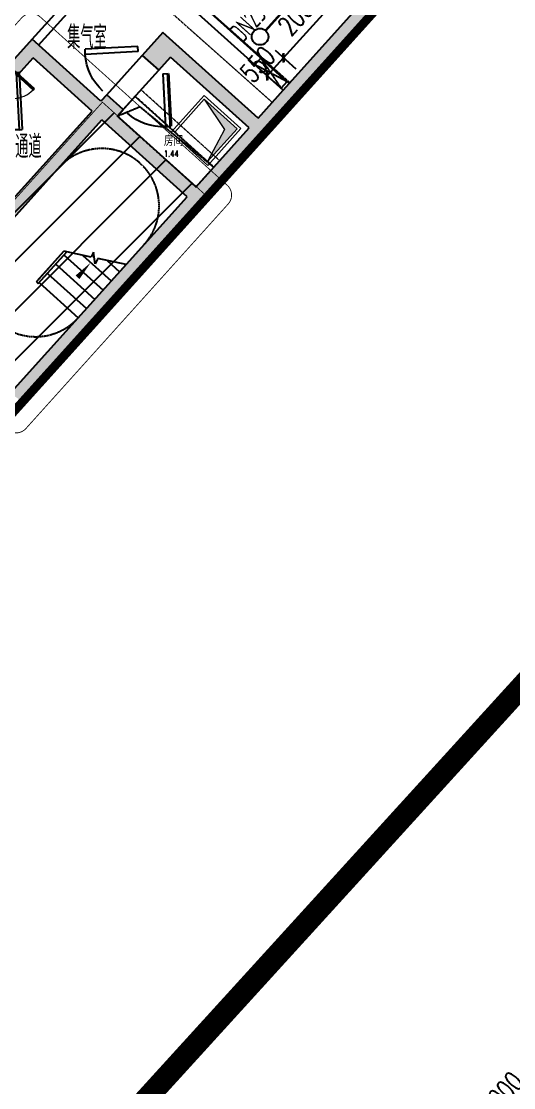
# Model space of a CAD drawing. Extents: x 6824721 to 16538177, y 2478193 to 6665639.
# Drawn here: x 8843236 to 8854392, y 2789532 to 2813701 of the extents above; entities that cross this region are included whole.
import ezdxf

# ---------------------------------------------------------------- set-up
doc = ezdxf.new("R2010")
doc.units = 0
doc.header["$LTSCALE"] = 10
doc.linetypes.add('CONTINOUS', pattern=[0])
doc.linetypes.add('DASH', pattern=[0.35, 0.25, -0.1])
for name, color, linetype in [('0-wo', 8, 'Continuous'), ('AXIS', 3, 'Continuous'), ('DOOR_FIRE', 4, 'Continuous'), ('R_人防洗消集水坑', 32, 'Continuous'), ('S-梁-实线', 4, 'CONTINOUS'), ('S-梁-虚线', 4, 'DASH'), ('W-EQUIP_喷头', 7, 'Continuous'), ('W-PIPE-喷淋中', 6, 'Continuous'), ('W-TEXT_喷淋', 7, 'Continuous'), ('W-TWT_DIM', 3, 'Continuous'), ('WALL', 9, 'Continuous'), ('画水辅助', 6, 'Continuous')]:
    doc.layers.add(name, color=color, linetype=linetype)
doc.layers.add('钢梁', color=141, linetype='Continuous', lineweight=18)
doc.styles.add('8B2_02', font='tssdeng.shx', dxfattribs={"width": 0.7, "bigfont": 'TSSDCHN.shx'})
doc.styles.add('_TCH_DIM_T3', font='SIMPLEX', dxfattribs={"width": 0.705882, "bigfont": 'GBCBIG'})
doc.styles.add('_TCH_SPACE', font='SIMPLEX', dxfattribs={"height": 5, "bigfont": 'GBCBIG'})
doc.styles.add('_TWT_PIPEDN', font='TSSDENG', dxfattribs={"width": 0.8, "height": 3.5, "bigfont": 'TSSDCHN'})
doc.styles.add('STANDARD_T3', font='TSSDENG.shx', dxfattribs={"width": 0.56, "bigfont": 'TSSDCHN.shx'})
doc.dimstyles.new('_TCH_ARCH&&150', dxfattribs={"dimtxt": 525, "dimasz": 150, "dimexe": 375, "dimexo": 450, "dimgap": 150, "dimtad": 1, "dimdec": 0, "dimzin": 0, "dimdsep": 46, "dimtxsty": 'STANDARD_T3', "dimblk": 'ARCHTICK', "dimcen": 0.09, "dimclrt": 7, "dimazin": 2, "dimtfac": 1, "dimtdec": 0, "dimtix": 1, "dimtmove": 2, "dimatfit": 3, "dimfxl": 0, "dimtolj": 1, "dimtzin": 0, "dimarcsym": 0})
doc.dimstyles.new('_TWT_ARCH&&150', dxfattribs={"dimtxt": 446.25, "dimasz": 150, "dimexe": 375, "dimexo": 450, "dimgap": 189.375, "dimtad": 1, "dimdec": 0, "dimzin": 0, "dimdsep": 46, "dimtxsty": '_TCH_DIM_T3', "dimblk": 'ARCHTICK', "dimcen": 0.09, "dimclrt": 7, "dimazin": 2, "dimtfac": 1, "dimtdec": 0, "dimtix": 1, "dimtmove": 2, "dimatfit": 3, "dimfxl": 0, "dimtolj": 1, "dimtzin": 0, "dimarcsym": 0})

# ---------------------------------------------------------------- blocks, each defined once
blk = doc.blocks.new('洗消污水集水坑')
at = {"layer": 'R_人防洗消集水坑', "lineweight": 15}
h = blk.add_hatch(color=256, dxfattribs=at)
h.dxf.hatch_style = 1
h.paths.add_polyline_path([(161254, 16997), (162054, 17197), (161054, 17197), (161054, 16197)])
for points in [[(162114, 17257), (160994, 17257), (160994, 16137), (162114, 16137)], [(162054, 17197), (161054, 17197), (161054, 16197), (162054, 16197)]]:
    blk.add_lwpolyline(points, close=True, dxfattribs=at)
blk.add_lwpolyline([(161054, 16197), (161254, 16997), (162054, 17197)], dxfattribs=at)
blk = doc.blocks.new('洗消坑')
at = {"layer": 'R_人防洗消集水坑', "lineweight": 15, "rotation": 227.9999999999999}
blk.add_blockref('洗消污水集水坑', (211848, -294343), dxfattribs=at)
blk = doc.blocks.new('$DorLib2D$00000002')
for p, q in [((-0.5, 0), (-0.5, 0.4875)), ((-0.475, 0.4875), (-0.5, 0.4875)), ((-0.475, 0), (-0.475, 0.4875)), ((0.475, 0), (0.475, 0.4875)), ((0.475, 0.4875), (0.5, 0.4875)), ((0.5, 0), (0.5, 0.4875)), ((-0.5, 0), (-0.475, 0)), ((0.5, 0), (0.475, 0))]:
    blk.add_line(p, q)
at = {"lineweight": 13}
for centre, start, end in [((-0.4875, 0), 0, 88.53072), ((0.4875, 0), 91.46928, 180)]:
    blk.add_arc(centre, 0.4875, start, end, dxfattribs=at)
blk = doc.blocks.new('A$C31617C59')
at = {"layer": 'DOOR_FIRE', "xscale": -1300, "yscale": -1300, "zscale": 100, "rotation": 47.99999999999827}
blk.add_blockref('$DorLib2D$00000002', (-435, -483), dxfattribs=at)
blk = doc.blocks.new('A$C405108C4')
at = {"color": 252, "linetype": 'DASH'}
for points in [[(140692, -131819), (139964, -131433)], [(140098, -131284), (140559, -131968)]]:
    blk.add_lwpolyline(points, dxfattribs=at)
at = {"layer": '画水辅助', "color": 4}
blk.add_lwpolyline([(140098, -131284), (140692, -131819), (140559, -131968), (139964, -131433), (140098, -131284)], dxfattribs=at)
blk = doc.blocks.new('$DorLib2D$00000081')
for p, q in [((-0.207, 0.774), (-0.169, 0.811)), ((0.5, 0.067), (-0.207, 0.774)), ((0.538, 0.104), (-0.169, 0.811)), ((0.5, 0.067), (0.538, 0.104))]:
    blk.add_line(p, q)
blk.add_arc((0.5, 0.067), 1, 135, 180)
blk = doc.blocks.new('$DorLib2D$00000075')
for p, q in [((-0.207, 1.02), (-0.136, 1.09)), ((0.5, 0.313), (-0.207, 1.02)), ((0.5, 0.313), (0.571, 0.383)), ((0.5, -0.313), (-0.207, -1.02)), ((0.571, -0.383), (-0.136, -1.09)), ((0.5, -0.313), (0.571, -0.383)), ((-0.207, -1.02), (-0.136, -1.09))]:
    blk.add_line(p, q)
at = {"const_width": 0.0625}
blk.add_lwpolyline([(0.571, 0.383), (-0.136, 1.09)], dxfattribs=at)
for centre, start, end in [((0.5, 0.313), 135, 180), ((0.5, -0.313), 180, 225)]:
    blk.add_arc(centre, 1, start, end)
blk = doc.blocks.new('_ArchTick')
at = {"color": 0, "linetype": 'ByBlock', "const_width": 0.4}
blk.add_lwpolyline([(-0.5, -0.5), (0.5, 0.5)], dxfattribs=at)
blk = doc.blocks.new('*D275')
at = {"layer": 'AXIS', "color": 0, "lineweight": -2, "transparency": 16777216}
for p, q in [((56513, 694432), (59244, 691973)), ((52943, 685536), (58965, 692224)), ((50491, 687744), (53222, 685285))]:
    blk.add_line(p, q, dxfattribs=at)
at = {"layer": 'Defpoints', "color": 0, "transparency": 16777216}
for p in [(56178, 694734), (58965, 692224), (50156, 688045)]:
    blk.add_point(p, dxfattribs=at)
at = {"layer": 'AXIS', "color": 0, "lineweight": -2, "transparency": 16777216, "xscale": 150, "yscale": 150, "zscale": 150}
for p, rotation in [((58965, 692224), 47.99999999999573), ((52943, 685536), 227.9999999999958)]:
    blk.add_blockref('_ArchTick', p, dxfattribs=dict(at, rotation=rotation))
at = {"layer": 'AXIS', "color": 7, "transparency": 16777216, "insert": (55648, 689156), "char_height": 446.2, "attachment_point": 5, "rotation": 48, "style": '_TCH_DIM_T3'}
blk.add_mtext('\\A1;9000', dxfattribs=at)
blk = doc.blocks.new('jkytk')
h = blk.add_hatch()
h.set_pattern_fill('ANSI31', color=252, scale=500)
h.set_pattern_definition([(45, (8493122.4, 3120586.9), (-561.266, 561.266), [])])
h.paths.add_polyline_path([(8539690, 2820515), (8542068, 2818373), (8537752, 2813580), (8535374, 2815721)])
at = {"color": 1, "const_width": 20}
blk.add_lwpolyline([(8539690, 2820515), (8542068, 2818373), (8537752, 2813580), (8535374, 2815721), (8539690, 2820515)], dxfattribs=at)
at = {"layer": 'WALL', "color": 1, "const_width": 200}
blk.add_lwpolyline([(8498859, 2828327), (8482776, 2828327), (8482776, 2792327), (8498891, 2792327), (8498891, 2783328), (8504550, 2783328), (8512897, 2775813), (8515479, 2778680), (8515479, 2788843), (8565856, 2844792), (8558488, 2851427), (8549989, 2851427), (8549989, 2856072), (8515539, 2856072), (8515539, 2864326), (8498940, 2864325), (8498889, 2828327)], dxfattribs=at)
blk = doc.blocks.new('LIANGMOBAN')
at = {"layer": 'S-梁-实线', "lineweight": 18}
for p, q in [((1976073, 97731), (1976341, 98028)), ((1976341, 98028), (1978122, 96424))]:
    blk.add_line(p, q, dxfattribs=at)
at = {"layer": 'S-梁-虚线', "color": 8, "lineweight": 18}
for p, q in [((1979848, 98340), (1976745, 101098)), ((1976347, 100650), (1979446, 97894)), ((1975702, 98065), (1976504, 98957)), ((1976475, 98176), (1976876, 98622)), ((1978256, 96572), (1976475, 98176))]:
    blk.add_line(p, q, dxfattribs=at)
blk = doc.blocks.new('*D744')
at = {"layer": 'Defpoints', "color": 0, "transparency": 16777216}
for p in [(8848652, 2813348), (8848282, 2812940), (8849175, 2812874)]:
    blk.add_point(p, dxfattribs=at)
at = {"layer": 'W-TWT_DIM', "color": 0, "lineweight": -2, "transparency": 16777216}
for p, q in [((8848805, 2812466), (8849175, 2812874)), ((8848985, 2813046), (8849453, 2812622)), ((8848616, 2812638), (8849083, 2812214))]:
    blk.add_line(p, q, dxfattribs=at)
at = {"layer": 'W-TWT_DIM', "color": 0, "lineweight": -2, "transparency": 16777216, "xscale": 150, "yscale": 150, "zscale": 150}
for p, rotation in [((8849175, 2812874), 47.82332577053853), ((8848805, 2812466), 227.8233257705385)]:
    blk.add_blockref('_ArchTick', p, dxfattribs=dict(at, rotation=rotation))
at = {"layer": 'W-TWT_DIM', "color": 7, "transparency": 16777216, "insert": (8848592, 2812725), "char_height": 446.2, "attachment_point": 5, "rotation": 47.8233, "style": '_TCH_DIM_T3'}
blk.add_mtext('\\A1;550', dxfattribs=at)
blk = doc.blocks.new('*D745')
at = {"layer": 'Defpoints', "color": 0, "transparency": 16777216}
for p in [(8849994, 2814830), (8850518, 2814356), (8848652, 2813348)]:
    blk.add_point(p, dxfattribs=at)
at = {"layer": 'W-TWT_DIM', "color": 0, "lineweight": -2, "transparency": 16777216}
for p, q in [((8850328, 2814528), (8850795, 2814104)), ((8849175, 2812874), (8850518, 2814356)), ((8848985, 2813046), (8849453, 2812622))]:
    blk.add_line(p, q, dxfattribs=at)
at = {"layer": 'W-TWT_DIM', "color": 0, "lineweight": -2, "transparency": 16777216, "xscale": 150, "yscale": 150, "zscale": 150}
for p, rotation in [((8850518, 2814356), 47.8233257705539), ((8849175, 2812874), 227.8233257705539)]:
    blk.add_blockref('_ArchTick', p, dxfattribs=dict(at, rotation=rotation))
at = {"layer": 'W-TWT_DIM', "color": 7, "transparency": 16777216, "insert": (8849540, 2813892), "char_height": 446.2, "attachment_point": 5, "rotation": 47.8233, "style": '_TCH_DIM_T3'}
blk.add_mtext('\\A1;2000', dxfattribs=at)
blk = doc.blocks.new('$TwtSys$00000125')
blk.add_circle((0, 0, 0), 1)
blk = doc.blocks.new('wet 45u67i')
at = {"layer": 'AXIS', "color": 8}
dim = blk.add_aligned_dim(p1=(50156.3, 688045.2), p2=(56178.4, 694733.5), distance=-3750, dimstyle='_TCH_ARCH&&150', dxfattribs=at)
dim.commit()
dim.dimension.update_dxf_attribs({"geometry": '*D275', "text_midpoint": (55647.6, 689156.1)})

msp = doc.modelspace()

# ---------------------------------------------------------------- hatches: boundary and pattern name
at = {"layer": '0-wo'}
for points in [[(8849236.4, 2812215.6), (8849459.4, 2812014.9), (8851801.3, 2814615.9), (8851578.4, 2814816.6)], [(8846445.6, 2813450.1), (8845977.2, 2812929.9), (8846348.8, 2812595.3), (8846616.5, 2812892.6)], [(8848585.8, 2811343.6), (8848600.7, 2811509.6), (8846445.6, 2813450.1), (8846616.5, 2812892.6), (8848400, 2811286.7)], [(8843479.8, 2813294.7), (8842944.5, 2812700.2), (8843167.5, 2812499.4), (8843502, 2812871)], [(8845088.7, 2811644.2), (8845040.4, 2811889.5), (8843479.8, 2813294.7), (8843502, 2812871), (8844839.7, 2811666.6)], [(8848585.8, 2811343.6), (8848756.8, 2811234.6), (8849459.4, 2812014.9), (8849236.4, 2812215.6), (8848600.7, 2811509.6)], [(8845412, 2811554.9), (8845545.8, 2811703.6), (8845174.3, 2812038.1), (8845040.4, 2811889.5), (8845088.7, 2811644.2)], [(8842966.1, 2809585.8), (8842988.3, 2809162.1), (8845062.6, 2811465.8), (8845088.7, 2811644.2), (8844839.7, 2811666.6)], [(8847158.4, 2809758.3), (8847195.6, 2809949), (8845412, 2811554.9), (8845088.7, 2811644.2), (8845062.6, 2811465.8), (8846994.8, 2809726.1)], [(8847158.4, 2809758.3), (8847284.7, 2809599.7), (8848756.8, 2811234.6), (8848585.8, 2811343.6), (8848400, 2811286.7), (8847195.6, 2809949)], [(8843065.5, 2805212.7), (8843236.4, 2805103.6), (8847284.7, 2809599.7), (8847158.4, 2809758.3), (8846994.8, 2809726.1), (8843080.4, 2805378.7)]]:
    msp.add_hatch(color=8, dxfattribs=at).paths.add_polyline_path(points)

# ---------------------------------------------------------------- linework, layer by layer
at = {"layer": '0-wo', "color": 8}
for p, q in [((8843479.8, 2813294.7), (8845386.9, 2815412.6)), ((8843628.5, 2813160.9), (8845535.5, 2815278.8)), ((8849236.4, 2812215.6), (8851578.4, 2814816.6)), ((8849459.4, 2812014.9), (8851801.3, 2814615.9)), ((8846791.4, 2814282.5), (8849169.5, 2812141.3)), ((8849303.3, 2812289.9), (8846925.3, 2814431.2)), ((8846445.6, 2813450.1), (8845977.2, 2812929.9)), ((8848600.7, 2811509.6), (8846445.6, 2813450.1)), ((8843479.8, 2813294.7), (8842944.5, 2812700.2)), ((8845040.4, 2811889.5), (8843479.8, 2813294.7)), ((8843167.5, 2812499.4), (8843502, 2812871)), ((8844839.7, 2811666.6), (8843502, 2812871)), ((8845174.3, 2812038.1), (8845977.2, 2812929.9)), ((8845977.2, 2812929.9), (8846348.8, 2812595.3)), ((8846348.8, 2812595.3), (8846616.5, 2812892.6)), ((8848400, 2811286.7), (8846616.5, 2812892.6)), ((8845545.8, 2811703.6), (8846348.8, 2812595.3)), ((8848600.7, 2811509.6), (8849236.4, 2812215.6)), ((8845174.3, 2812038.1), (8845040.4, 2811889.5)), ((8845545.8, 2811703.6), (8845174.3, 2812038.1)), ((8848756.8, 2811234.6), (8849459.4, 2812014.9)), ((8842966.1, 2809585.8), (8844839.7, 2811666.6)), ((8845412, 2811554.9), (8845545.8, 2811703.6)), ((8842988.3, 2809162.1), (8845062.6, 2811465.8)), ((8846994.8, 2809726.1), (8845062.6, 2811465.8)), ((8847195.6, 2809949), (8845412, 2811554.9)), ((8847195.6, 2809949), (8848400, 2811286.7)), ((8847284.7, 2809599.7), (8848756.8, 2811234.6)), ((8843080.4, 2805378.7), (8846994.8, 2809726.1)), ((8843236.4, 2805103.6), (8847284.7, 2809599.7)), ((8843576.7, 2807798), (8844198.5, 2808488.5)), ((8843596.8, 2807820.3), (8844198.5, 2808488.5)), ((8844816.5, 2808357.1), (8844198.5, 2808488.5)), ((8843621.3, 2807757.9), (8844266.2, 2808474.1)), ((8844203.5, 2808404.4), (8845087.8, 2807608.1)), ((8844630.5, 2808396.7), (8845275.2, 2807816.2)), ((8844874, 2808470), (8844816.5, 2808357.1)), ((8844911.4, 2808203.6), (8844874, 2808470)), ((8844972.7, 2808323.9), (8844911.4, 2808203.6)), ((8845610.3, 2808188.4), (8844972.7, 2808323.9)), ((8845178.3, 2808280.2), (8845462.5, 2808024.3)), ((8844016.1, 2808196.3), (8844900.4, 2807400)), ((8844525.7, 2806983.9), (8845610.3, 2808188.4)), ((8843576.7, 2807798), (8843621.3, 2807757.9)), ((8843641.4, 2807780.2), (8844525.7, 2806983.9)), ((8843828.7, 2807988.2), (8844713.1, 2807192))]:
    msp.add_line(p, q, dxfattribs=at)
at = {"layer": '0-wo', "color": 8, "const_width": 500, "flags": 128}
msp.add_lwpolyline([(8691080.4, 2969119.7), (8705176, 2967745.3), (8719304.3, 2966762.9), (8733454.4, 2966173.1), (8747615.4, 2965976.5), (8823194.8, 2965976.5), (8898774.1, 2965976.5), (8906244.1, 2965790.4), (8913695.6, 2965232.5), (8921110, 2964304.2), (8928469, 2963007.8), (8935754.4, 2961346.6), (8942947.9, 2959324.6), (8950031.8, 2956946.9), (8956988.6, 2954219.3), (8963800.8, 2951148.7), (8970451.7, 2947742.7), (8976924.7, 2944009.6), (8983203.8, 2939958.9), (8911619.7, 2861304.6), (8840035.6, 2782650.4), (8768451.5, 2703996.1), (8691080.4, 2726323), (8691080.4, 2847721.3)], close=True, dxfattribs=at)
at = {"layer": '0-wo', "color": 8, "linetype": 'DASH', "const_width": 20}
msp.add_lwpolyline([(8843665.8, 2813800.1), (8847901.7, 2809986, -0.4142136), (8847923.9, 2809562.4), (8843340.4, 2804471.8, -0.4142136), (8842916.7, 2804449.6), (8838680.8, 2808263.7, -0.4142136), (8838658.5, 2808687.3), (8843242.1, 2813777.9, -0.4142136)], format="xyb", close=True, dxfattribs=at)
at = {"layer": '0-wo', "color": 8, "linetype": 'DASH'}
msp.add_lwpolyline([(8845813.5, 2812000.8), (8845412, 2811554.9), (8847195.6, 2809949), (8847597, 2810394.9)], close=True, dxfattribs=at)
msp.add_lwpolyline([(8845412, 2811554.9), (8845921.6, 2811766.8), (8847597, 2810394.9)], dxfattribs=at)
at = {"layer": '0-wo', "color": 8}
msp.add_lwpolyline([(8843967.6, 2807298.1, 0, 0, 0), (8844810.7, 2808234.4, 0, 120, 0), (8844509.6, 2807900, 0, 0, 0)], format="xyseb", dxfattribs=at)
at = {"layer": '0-wo', "color": 8, "linetype": 'DASH'}
for centre, start, end in [((8845058.5, 2809518.4), 318, 138), ((8843559.6, 2807853.8), 138, 318)]:
    msp.add_arc(centre, 1300, start, end, dxfattribs=at)
at = {"layer": 'W-PIPE-喷淋中', "ltscale": 1.5, "const_width": 52.5}
msp.add_lwpolyline([(8849181.1, 2813947.5), (8848771.4, 2813492.2)], dxfattribs=at)

# ---------------------------------------------------------------- block references
msp.add_blockref('jkytk', (305383.7, -8645.8))
at = {"layer": '0-wo'}
msp.add_blockref('wet 45u67i', (8798472.7, 2100226.9), dxfattribs=at)
at = {"layer": '0-wo', "color": 8}
for name, p in [('A$C405108C4', (8708564.1, 2944151.5)), ('洗消坑', (8731264.1, 3236801.5)), ('A$C31617C59', (8843056, 2812599.8))]:
    msp.add_blockref(name, p, dxfattribs=at)
for name, p, xscale, yscale, zscale, rotation in [('$DorLib2D$00000075', (8845761.5, 2812316.7), 1200, -1200, 500, 48.00000000000746), ('$DorLib2D$00000081', (8842621.1, 2812116.8), 1300, -1300, 300, 47.99999999999827)]:
    msp.add_blockref(name, p, dxfattribs=dict(at, xscale=xscale, yscale=yscale, zscale=zscale, rotation=rotation))
at = {"layer": 'W-EQUIP_喷头', "xscale": 187.5, "yscale": 187.5, "zscale": 187.5}
msp.add_blockref('$TwtSys$00000125', (8848646, 2813352.8), dxfattribs=at)
at = {"layer": '钢梁', "color": 6}
msp.add_blockref('LIANGMOBAN', (6869472.7, 2713973), dxfattribs=at)

# ---------------------------------------------------------------- texts
at = {"layer": '0-wo', "color": 6, "style": '8B2_02', "width": 0.6}
for s, p in [('集气室', (8844274.9, 2813077)), ('密闭通道', (8842499.3, 2810598.1))]:
    msp.add_text(s, height=525, dxfattribs=at).set_placement(p)
at = {"layer": '0-wo', "color": 8, "style": '_TCH_SPACE'}
msp.add_text('房间', height=241.13, dxfattribs=at).set_placement((8846467.8, 2810876.5))
at = {"layer": '0-wo', "color": 8, "style": '_TCH_SPACE', "width": 0.705882}
msp.add_text('1.44', height=148.75, dxfattribs=at).set_placement((8846468.3, 2810627.2))
at = {"layer": 'W-TEXT_喷淋', "style": '_TWT_PIPEDN', "width": 0.64}
msp.add_text('DN25', height=450, rotation=48.02208, dxfattribs=at).set_placement((8848244.7, 2813182.4))

# ---------------------------------------------------------------- dimensions: what is measured, and where the dimension line sits
at = {"layer": 'W-TWT_DIM'}
dim = msp.add_aligned_dim(p1=(8848651.6, 2813347.7), p2=(8849994.5, 2814829.8), distance=-705.9, dimstyle='_TWT_ARCH&&150', dxfattribs=at)
dim.commit()
dim.dimension.update_dxf_attribs({"geometry": '*D745', "text_midpoint": (8849540.4, 2813891.8)})
dim = msp.add_linear_dim(base=(8849174.7, 2812873.7), p1=(8848282.4, 2812940.1), p2=(8848651.6, 2813347.7), angle=47.82333, dimstyle='_TWT_ARCH&&150', dxfattribs=at)
dim.commit()
dim.dimension.update_dxf_attribs({"geometry": '*D744', "text_midpoint": (8848591.7, 2812725.2), "dimtype": 129})

doc.saveas('drawing.dxf')
